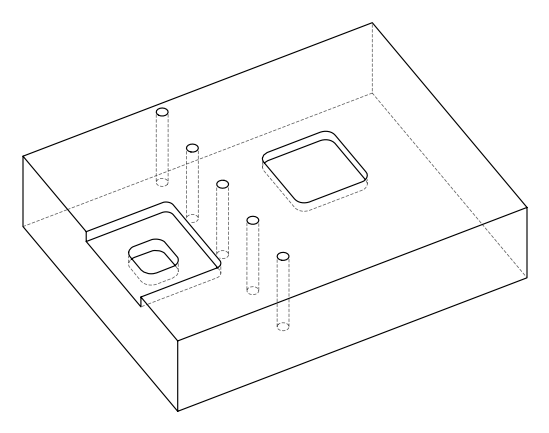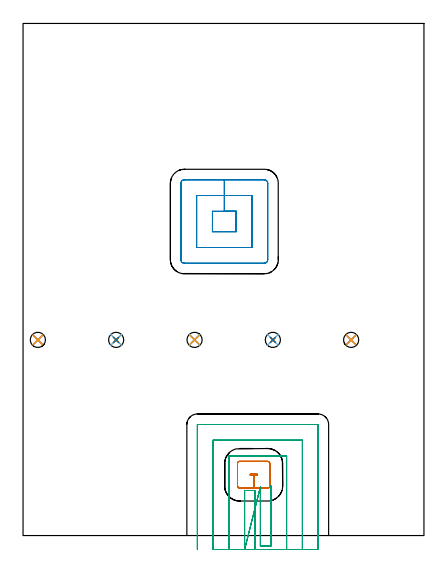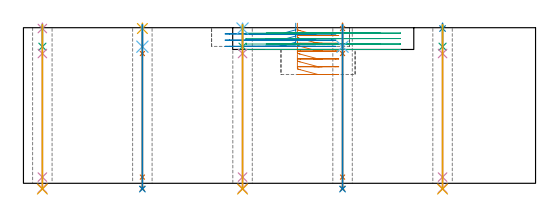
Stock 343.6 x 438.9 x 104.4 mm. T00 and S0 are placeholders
(PLAN: 23 operations, 17 tool changes, 22.8 min)
(1 MILL_RECTANGULAR_POCKET | POCKET_RECTANGULAR_STRAIGHT | UGT0201_105 | Follow Part, ap 5.5, ae 75% | 2.53 min | 65763 mm3)
(2 MILL_RECTANGULAR_POCKET_1 | POCKET_RECTANGULAR_STRAIGHT_1 | UGT0201_100 | Follow Part, ap 4.5, ae 75% | 3.79 min | 101873 mm3)
(3 MILL_SLOT | SLOT_PARTIAL_RECTANGULAR | UGT0201_100 | Follow Part, ap 4.5, ae 75% | 11.29 min | 153766 mm3)
(4 SPOT_DRILL | STEP1HOLE | NXT0321_9005460120000 | 0.03 min | 14 mm3)
(5 SPOT_DRILL_1 | STEP1HOLE_1 | NXT0321_9005460120000 | 0.03 min | 11 mm3)
(6 SPOT_DRILL_2 | STEP1HOLE_2 | NXT0321_9005460120000 | 0.03 min | 8 mm3)
(7 SPOT_DRILL_3 | STEP1HOLE_3 | NXT0321_9005460120000 | 0.03 min | 2 mm3)
(8 SPOT_DRILL_4 | STEP1HOLE_4 | NXT0321_9005460120000 | 0.03 min | 6 mm3)
(9 DRILL_BLIND_HOLE_INTO_CENTER | STEP1HOLE | NXT0301_056 | 0.06 min | 660 mm3)
(10 GUN_DRILL_THROUGH_HOLE | STEP1HOLE | UGT0307_005 | 0.51 min | 4963 mm3)
(11 DRILL_TO_ENLARGE_THROUGH_HOLE | STEP1HOLE | NXT0301_101 | 0.44 min | 8180 mm3)
(12 DRILL_BLIND_HOLE_INTO_CENTER_1 | STEP1HOLE_1 | NXT0301_056 | 0.06 min | 660 mm3)
(13 GUN_DRILL_THROUGH_HOLE_1 | STEP1HOLE_1 | UGT0307_005 | 0.51 min | 4975 mm3)
(14 DRILL_TO_ENLARGE_THROUGH_HOLE_1 | STEP1HOLE_1 | NXT0301_101 | 0.44 min | 8163 mm3)
(15 DRILL_BLIND_HOLE_INTO_CENTER_2 | STEP1HOLE_2 | NXT0301_056 | 0.06 min | 662 mm3)
(16 GUN_DRILL_THROUGH_HOLE_2 | STEP1HOLE_2 | UGT0307_005 | 0.51 min | 4980 mm3)
(17 DRILL_TO_ENLARGE_THROUGH_HOLE_2 | STEP1HOLE_2 | NXT0301_101 | 0.44 min | 8181 mm3)
(18 DRILL_BLIND_HOLE_INTO_CENTER_3 | STEP1HOLE_3 | NXT0301_056 | 0.06 min | 643 mm3)
(19 GUN_DRILL_THROUGH_HOLE_3 | STEP1HOLE_3 | UGT0307_005 | 0.51 min | 4972 mm3)
(20 DRILL_TO_ENLARGE_THROUGH_HOLE_3 | STEP1HOLE_3 | NXT0301_101 | 0.44 min | 8173 mm3)
(21 DRILL_BLIND_HOLE_INTO_CENTER_4 | STEP1HOLE_4 | NXT0301_056 | 0.06 min | 668 mm3)
(22 GUN_DRILL_THROUGH_HOLE_4 | STEP1HOLE_4 | UGT0307_005 | 0.51 min | 4977 mm3)
(23 DRILL_TO_ENLARGE_THROUGH_HOLE_4 | STEP1HOLE_4 | NXT0301_101 | 0.44 min | 8182 mm3)
(TOOL UGT0201_105 | End Mill 22 mm | D22 FL25 Z2)
(TOOL UGT0201_100 | End Mill 18 mm | D18 FL22 Z2)
(TOOL NXT0321_9005460120000 | NC Spot Drill, 142deg, 12mm, Carbide, Uncoated | D12 PA142 FL30 Z2)
(TOOL NXT0301_056 | Carbide Drill 8.5mm [860.1-0850-026A1-MM 2214] | D8.5 PA140 FL47 Z2)
(TOOL UGT0307_005 | Gun Drill 8.3 mm | D8.3 PA130 FL24 Z1)
(TOOL NXT0301_101 | Carbide Drill 13mm [860.1-1300-104A1-MM 2214] | D13 PA140 FL123 Z2)
(OP 1 MILL_RECTANGULAR_POCKET)
G17 G21 G94 G90
T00 M6
G54
G17 G0 G90 X183.8 Y58.29 S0 M3
G43 Z114.4 H0
Z107.4
G94 G1 Y42.362 Z103.132 F250.
X183.867 Y41.981 Z103.028
X184.01 Y41.621 Z102.925
X184.223 Y41.297 Z102.821
X184.497 Y41.023 Z102.717
X184.821 Y40.81 Z102.613
X185.181 Y40.667 Z102.509
X185.562 Y40.6 Z102.406
X197.65 Z99.167
Y51.6
X200.5 F500.
Y52.6
X194.8
Y51.6
X197.65
Y40.6
X209.6
G3 X211.5 Y42.5 R1.9
G1 Y61.7
G3 X209.6 Y63.6 R1.9
G1 X185.7
G3 X183.8 Y61.7 R1.9
G1 Y42.5
G3 X185.7 Y40.6 R1.9
G1 X197.65
X198.65
G0 X183.8 Y58.29 Z102.167
G1 Y42.362 Z97.899 F250.
X183.867 Y41.981 Z97.795
X184.01 Y41.621 Z97.691
X184.223 Y41.297 Z97.587
X184.497 Y41.023 Z97.484
X184.821 Y40.81 Z97.38
X185.181 Y40.667 Z97.276
X185.562 Y40.6 Z97.172
X197.65 Z93.933
Y51.6
X200.5 F500.
Y52.6
X194.8
Y51.6
X197.65
Y40.6
X209.6
G3 X211.5 Y42.5 R1.9
G1 Y61.7
G3 X209.6 Y63.6 R1.9
G1 X185.7
G3 X183.8 Y61.7 R1.9
G1 Y42.5
G3 X185.7 Y40.6 R1.9
G1 X197.65
X198.65
G0 X183.8 Y58.29 Z96.933
G1 Y42.362 Z92.665 F250.
X183.867 Y41.981 Z92.562
X184.01 Y41.621 Z92.458
X184.223 Y41.297 Z92.354
X184.497 Y41.023 Z92.25
X184.821 Y40.81 Z92.146
X185.181 Y40.667 Z92.043
X185.562 Y40.6 Z91.939
X197.65 Z88.7
Y51.6
X200.5 F500.
Y52.6
X194.8
Y51.6
X197.65
Y40.6
X209.6
G3 X211.5 Y42.5 R1.9
G1 Y61.7
G3 X209.6 Y63.6 R1.9
G1 X185.7
G3 X183.8 Y61.7 R1.9
G1 Y42.5
G3 X185.7 Y40.6 R1.9
G1 X197.65
X198.65
G0 X183.8 Y58.29 Z91.7
G1 Y42.362 Z87.432 F250.
X183.867 Y41.981 Z87.328
X184.01 Y41.621 Z87.225
X184.223 Y41.297 Z87.121
X184.497 Y41.023 Z87.017
X184.821 Y40.81 Z86.913
X185.181 Y40.667 Z86.809
X185.562 Y40.6 Z86.706
X197.65 Z83.467
Y51.6
X200.5 F500.
Y52.6
X194.8
Y51.6
X197.65
Y40.6
X209.6
G3 X211.5 Y42.5 R1.9
G1 Y61.7
G3 X209.6 Y63.6 R1.9
G1 X185.7
G3 X183.8 Y61.7 R1.9
G1 Y42.5
G3 X185.7 Y40.6 R1.9
G1 X197.65
X198.65
G0 X183.8 Y58.29 Z86.467
G1 Y42.362 Z82.199 F250.
X183.867 Y41.981 Z82.095
X184.01 Y41.621 Z81.991
X184.223 Y41.297 Z81.887
X184.497 Y41.023 Z81.784
X184.821 Y40.81 Z81.68
X185.181 Y40.667 Z81.576
X185.562 Y40.6 Z81.472
X197.65 Z78.233
Y51.6
X200.5 F500.
Y52.6
X194.8
Y51.6
X197.65
Y40.6
X209.6
G3 X211.5 Y42.5 R1.9
G1 Y61.7
G3 X209.6 Y63.6 R1.9
G1 X185.7
G3 X183.8 Y61.7 R1.9
G1 Y42.5
G3 X185.7 Y40.6 R1.9
G1 X197.65
X198.65
G0 X183.8 Y58.29 Z81.233
G1 Y42.362 Z76.966 F250.
X183.867 Y41.981 Z76.862
X184.01 Y41.621 Z76.758
X184.223 Y41.297 Z76.654
X184.497 Y41.023 Z76.55
X184.821 Y40.81 Z76.447
X185.181 Y40.667 Z76.343
X185.562 Y40.6 Z76.239
X197.65 Z73.
Y51.6
X200.5 F500.
Y52.6
X194.8
Y51.6
X197.65
Y40.6
X209.6
G3 X211.5 Y42.5 R1.9
G1 Y61.7
G3 X209.6 Y63.6 R1.9
G1 X185.7
G3 X183.8 Y61.7 R1.9
G1 Y42.5
G3 X185.7 Y40.6 R1.9
G1 X197.65
X198.65
G0 Z114.4
M5
M2
(OP 2 MILL_RECTANGULAR_POCKET_1)
G17 G21 G94 G90
T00 M6
G54
G17 G0 G90 X182.7 Y261.354 S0 M3
G43 Z114.4 H0
Z107.4
G94 G1 Y277.9 Z102.966 F250.
X172.5 Z100.233
X162.3 F500.
Y260.4
X182.7
Y277.9
X172.5
Y291.4
X148.8
Y246.9
X196.2
Y291.4
X172.5
Y304.9
X138.2
G3 X135.3 Y302. R2.9
G1 Y236.3
G3 X138.2 Y233.4 R2.9
G1 X206.8
G3 X209.7 Y236.3 R2.9
G1 Y302.
G3 X206.8 Y304.9 R2.9
G1 X172.5
X171.5
G0 X182.7 Y261.354 Z103.233
G1 Y277.9 Z98.8 F250.
X172.5 Z96.067
X162.3 F500.
Y260.4
X182.7
Y277.9
X172.5
Y291.4
X148.8
Y246.9
X196.2
Y291.4
X172.5
Y304.9
X138.2
G3 X135.3 Y302. R2.9
G1 Y236.3
G3 X138.2 Y233.4 R2.9
G1 X206.8
G3 X209.7 Y236.3 R2.9
G1 Y302.
G3 X206.8 Y304.9 R2.9
G1 X172.5
X171.5
G0 X182.7 Y261.354 Z99.067
G1 Y277.9 Z94.633 F250.
X172.5 Z91.9
X162.3 F500.
Y260.4
X182.7
Y277.9
X172.5
Y291.4
X148.8
Y246.9
X196.2
Y291.4
X172.5
Y304.9
X138.2
G3 X135.3 Y302. R2.9
G1 Y236.3
G3 X138.2 Y233.4 R2.9
G1 X206.8
G3 X209.7 Y236.3 R2.9
G1 Y302.
G3 X206.8 Y304.9 R2.9
G1 X172.5
X171.5
G0 Z114.4
M5
M2
(OP 3 MILL_SLOT)
G17 G21 G94 G90
T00 M6
G54
G17 G0 G90 X198.9 Y-12. S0 M3
G43 Z114.4 H0
Z100.75
G94 G1 Y-9. F250.
Y38.6 F500.
X189.9
Y-9.
Y-12. F250.
X203.4 Y41.6 F500.
Y38.6 F250.
Y-9. F500.
X212.4
Y39.794
Y42.794 F250.
G0 Z114.4
X225.9 Y-12.
Z100.75
G1 Y-9.
Y68.2 F500.
X176.4
Y-9.
Y-12. F250.
X239.4
Y-9.
Y81.7 F500.
X162.9
Y-9.
Y-12. F250.
X252.9
Y-9.
Y95.1 F500.
X252.895 Y95.155
X252.855 Y95.195
X252.8 Y95.2
X149.5
X149.445 Y95.195
X149.405 Y95.155
X149.4 Y95.1
Y-9.
Y-12. F250.
G0 X198.9 Z97.1
G1 Y-9.
Y38.6 F500.
X189.9
Y-9.
Y-12. F250.
X203.4 Y41.6 F500.
Y38.6 F250.
Y-9. F500.
X212.4
Y39.795
Y42.795 F250.
G0 Z114.4
X225.9 Y-12.
Z97.1
G1 Y-9.
Y68.2 F500.
X176.4
Y-9.
Y-12. F250.
X239.4
Y-9.
Y81.7 F500.
X162.9
Y-9.
Y-12. F250.
X252.9
Y-9.
Y95.1 F500.
X252.895 Y95.155
X252.855 Y95.195
X252.8 Y95.2
X149.5
X149.445 Y95.195
X149.405 Y95.155
X149.4 Y95.1
Y-9.
Y-12. F250.
G0 X198.9 Z93.45
G1 Y-9.
Y38.6 F500.
X189.9
Y-9.
Y-12. F250.
X203.4 Y41.6 F500.
Y38.6 F250.
Y-9. F500.
X212.4
Y39.795
Y42.795 F250.
G0 Z114.4
X225.9 Y-12.
Z93.45
G1 Y-9.
Y68.2 F500.
X176.4
Y-9.
Y-12. F250.
X239.4
Y-9.
Y81.7 F500.
X162.9
Y-9.
Y-12. F250.
X252.9
Y-9.
Y95.1 F500.
X252.895 Y95.155
X252.855 Y95.195
X252.8 Y95.2
X149.5
X149.445 Y95.195
X149.405 Y95.155
X149.4 Y95.1
Y-9.
Y-12. F250.
G0 X198.9 Z89.8
G1 Y-9.
Y38.6 F500.
X189.9
Y-9.
Y-12. F250.
X203.4 Y41.6 F500.
Y38.6 F250.
Y-9. F500.
X212.4
Y39.794
Y42.794 F250.
G0 Z114.4
X225.9 Y-12.
Z89.8
G1 Y-9.
Y68.2 F500.
X176.4
Y-9.
Y-12. F250.
X239.4
Y-9.
Y81.7 F500.
X162.9
Y-9.
Y-12. F250.
X252.9
Y-9.
Y95.1 F500.
X252.895 Y95.155
X252.855 Y95.195
X252.8 Y95.2
X149.5
X149.445 Y95.195
X149.405 Y95.155
X149.4 Y95.1
Y-9.
Y-12. F250.
G0 Z114.4
M5
M2
(OP 4 SPOT_DRILL)
G17 G21 G94 G90
T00 M6
G54
G17 G0 G90 X12.7 Y167.7 S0 M3
G43 Z114.4 H0
G94 G81 G98 Z103.84 F250. R107.4
G80
M5
M2
(OP 5 SPOT_DRILL_1)
G17 G21 G94 G90
T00 M6
G54
G17 G0 G90 X79.8 Y167.7 S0 M3
G43 Z114.4 H0
G94 G81 G98 Z103.84 F250. R107.4
G80
M5
M2
(OP 6 SPOT_DRILL_2)
G17 G21 G94 G90
T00 M6
G54
G17 G0 G90 X147. Y167.7 S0 M3
G43 Z114.4 H0
G94 G81 G98 Z103.84 F250. R107.4
G80
M5
M2
(OP 7 SPOT_DRILL_3)
G17 G21 G94 G90
T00 M6
G54
G17 G0 G90 X214.1 Y167.7 S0 M3
G43 Z114.4 H0
G94 G81 G98 Z103.84 F250. R107.4
G80
M5
M2
(OP 8 SPOT_DRILL_4)
G17 G21 G94 G90
T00 M6
G54
G17 G0 G90 X281.2 Y167.7 S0 M3
G43 Z114.4 H0
G94 G81 G98 Z103.84 F250. R107.4
G80
M5
M2
(OP 9 DRILL_BLIND_HOLE_INTO_CENTER)
G17 G21 G94 G90
T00 M6
G54
G17 G0 G90 X12.7 Y167.7 S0 M3
G43 Z114.4 H1
G94 G81 G98 Z91.65 F250. R106.4
G80
M5
M2
(OP 10 GUN_DRILL_THROUGH_HOLE)
G17 G21 G94 G90
T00 M6
G54
G17 G0 G90 X12.7 Y167.7 M8
G43 Z114.4 H0
Z101.448
S716 M3
G94 G1 Z87.075 F125. M26
G4 X.084
Z4.15 F250.
G4 X.084
Z-3.435 F125.
G4 X.084
M5
M9
G0 Z101.448
Z114.4
M2
(OP 11 DRILL_TO_ENLARGE_THROUGH_HOLE)
G17 G21 G94 G90
T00 M6
G54
G17 G0 G90 X12.7 Y167.7 S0 M3
G43 Z114.4 H1
G94 G73 G98 Z-3.866 F250. Q12.03 R106.4
G80
M5
M2
(OP 12 DRILL_BLIND_HOLE_INTO_CENTER_1)
G17 G21 G94 G90
T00 M6
G54
G17 G0 G90 X79.8 Y167.7 S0 M3
G43 Z114.4 H1
G94 G81 G98 Z91.65 F250. R106.4
G80
M5
M2
(OP 13 GUN_DRILL_THROUGH_HOLE_1)
G17 G21 G94 G90
T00 M6
G54
G17 G0 G90 X79.8 Y167.7 M8
G43 Z114.4 H0
Z101.448
S716 M3
G94 G1 Z87.075 F125. M26
G4 X.084
Z4.15 F250.
G4 X.084
Z-3.435 F125.
G4 X.084
M5
M9
G0 Z101.448
Z114.4
M2
(OP 14 DRILL_TO_ENLARGE_THROUGH_HOLE_1)
G17 G21 G94 G90
T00 M6
G54
G17 G0 G90 X79.8 Y167.7 S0 M3
G43 Z114.4 H1
G94 G73 G98 Z-3.866 F250. Q12.03 R106.4
G80
M5
M2
(OP 15 DRILL_BLIND_HOLE_INTO_CENTER_2)
G17 G21 G94 G90
T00 M6
G54
G17 G0 G90 X147. Y167.7 S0 M3
G43 Z114.4 H1
G94 G81 G98 Z91.65 F250. R106.4
G80
M5
M2
(OP 16 GUN_DRILL_THROUGH_HOLE_2)
G17 G21 G94 G90
T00 M6
G54
G17 G0 G90 X147. Y167.7 M8
G43 Z114.4 H0
Z101.448
S716 M3
G94 G1 Z87.075 F125. M26
G4 X.084
Z4.15 F250.
G4 X.084
Z-3.435 F125.
G4 X.084
M5
M9
G0 Z101.448
Z114.4
M2
(OP 17 DRILL_TO_ENLARGE_THROUGH_HOLE_2)
G17 G21 G94 G90
T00 M6
G54
G17 G0 G90 X147. Y167.7 S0 M3
G43 Z114.4 H1
G94 G73 G98 Z-3.866 F250. Q12.03 R106.4
G80
M5
M2
(OP 18 DRILL_BLIND_HOLE_INTO_CENTER_3)
G17 G21 G94 G90
T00 M6
G54
G17 G0 G90 X214.1 Y167.7 S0 M3
G43 Z114.4 H1
G94 G81 G98 Z91.65 F250. R106.4
G80
M5
M2
(OP 19 GUN_DRILL_THROUGH_HOLE_3)
G17 G21 G94 G90
T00 M6
G54
G17 G0 G90 X214.1 Y167.7 M8
G43 Z114.4 H0
Z101.448
S716 M3
G94 G1 Z87.075 F125. M26
G4 X.084
Z4.15 F250.
G4 X.084
Z-3.435 F125.
G4 X.084
M5
M9
G0 Z101.448
Z114.4
M2
(OP 20 DRILL_TO_ENLARGE_THROUGH_HOLE_3)
G17 G21 G94 G90
T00 M6
G54
G17 G0 G90 X214.1 Y167.7 S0 M3
G43 Z114.4 H1
G94 G73 G98 Z-3.866 F250. Q12.03 R106.4
G80
M5
M2
(OP 21 DRILL_BLIND_HOLE_INTO_CENTER_4)
G17 G21 G94 G90
T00 M6
G54
G17 G0 G90 X281.2 Y167.7 S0 M3
G43 Z114.4 H1
G94 G81 G98 Z91.65 F250. R106.4
G80
M5
M2
(OP 22 GUN_DRILL_THROUGH_HOLE_4)
G17 G21 G94 G90
T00 M6
G54
G17 G0 G90 X281.2 Y167.7 M8
G43 Z114.4 H0
Z101.448
S716 M3
G94 G1 Z87.075 F125. M26
G4 X.084
Z4.15 F250.
G4 X.084
Z-3.435 F125.
G4 X.084
M5
M9
G0 Z101.448
Z114.4
M2
(OP 23 DRILL_TO_ENLARGE_THROUGH_HOLE_4)
G17 G21 G94 G90
T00 M6
G54
G17 G0 G90 X281.2 Y167.7 S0 M3
G43 Z114.4 H1
G94 G73 G98 Z-3.866 F250. Q12.03 R106.4
G80
M5
M2
